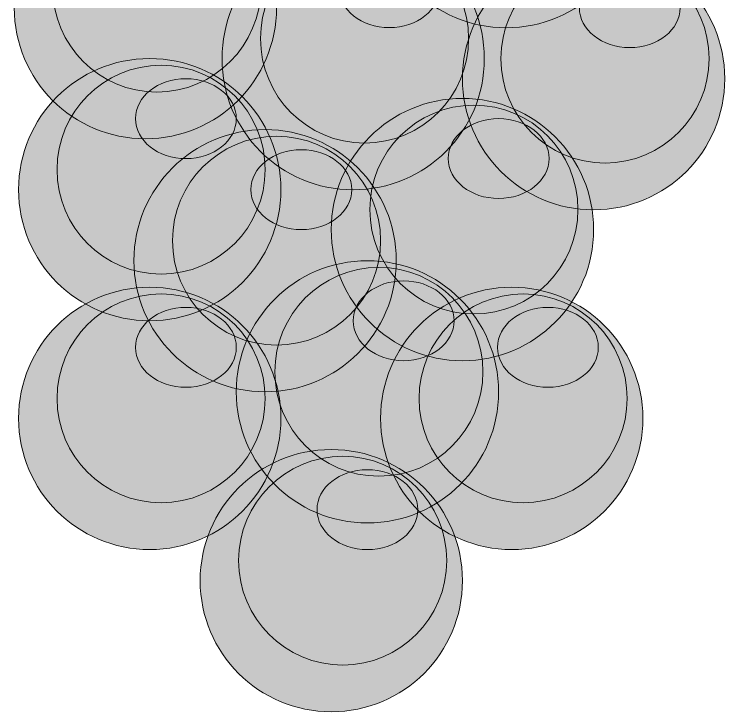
# Model space of a CAD drawing. Header units: inches. Extents: x 4230 to 5957, y -1858 to -103.
# Drawn here: x 5640.6 to 5904.5, y -1210.7 to -951.5 of the extents above; entities that cross this region are included whole.
import ezdxf

# ---------------------------------------------------------------- set-up
doc = ezdxf.new("R2010")
doc.units = ezdxf.units.IN
doc.header["$MEASUREMENT"] = 0
doc.layers.add('Layer 1', color=7, linetype='Continuous')

# ---------------------------------------------------------------- blocks, each defined once
blk = doc.blocks.new('block 194')
at = {"layer": 'Layer 1', "true_color": 0x783a7e}
h = blk.add_hatch(color=217, dxfattribs=at)
h.dxf.hatch_style = 2
edge = h.paths.add_edge_path()
edge.add_spline(control_points=[(5872.056, -907.8286), (5872.056, -934.7393), (5850.2405, -956.5548), (5823.3298, -956.5548), (5796.419, -956.5548), (5774.6036, -934.7393), (5774.6036, -907.8286), (5774.6036, -880.9179), (5796.419, -859.1024), (5823.3298, -859.1024), (5850.2405, -859.1024), (5872.056, -880.9179), (5872.056, -907.8286)], knot_values=[0, 0, 0, 0, 1, 1, 1, 2, 2, 2, 3, 3, 3, 4, 4, 4, 4], degree=3, periodic=1)
at = {"layer": 'Layer 1', "lineweight": 0}
blk.add_open_spline([(5872.056, -907.8286), (5872.056, -934.7393), (5850.2405, -956.5548), (5823.3298, -956.5548), (5796.419, -956.5548), (5774.6036, -934.7393), (5774.6036, -907.8286), (5774.6036, -880.9179), (5796.419, -859.1024), (5823.3298, -859.1024), (5850.2405, -859.1024), (5872.056, -880.9179), (5872.056, -907.8286)], degree=3, knots=[0, 0, 0, 0, 1, 1, 1, 2, 2, 2, 3, 3, 3, 4, 4, 4, 4], dxfattribs=at)
blk = doc.blocks.new('block 195')
at = {"layer": 'Layer 1', "true_color": 0x9f509c}
h = blk.add_hatch(color=215, dxfattribs=at)
h.dxf.hatch_style = 2
edge = h.paths.add_edge_path()
edge.add_spline(control_points=[(5866.2132, -900.3915), (5866.2132, -921.8147), (5848.9073, -939.1817), (5827.5594, -939.1817), (5806.2114, -939.1817), (5788.9055, -921.8147), (5788.9055, -900.3915), (5788.9055, -878.9682), (5806.2114, -861.6012), (5827.5594, -861.6012), (5848.9073, -861.6012), (5866.2132, -878.9682), (5866.2132, -900.3915)], knot_values=[0, 0, 0, 0, 1, 1, 1, 2, 2, 2, 3, 3, 3, 4, 4, 4, 4], degree=3, periodic=1)
at = {"layer": 'Layer 1', "lineweight": 0}
blk.add_open_spline([(5866.2132, -900.3915), (5866.2132, -921.8147), (5848.9073, -939.1817), (5827.5594, -939.1817), (5806.2114, -939.1817), (5788.9055, -921.8147), (5788.9055, -900.3915), (5788.9055, -878.9682), (5806.2114, -861.6012), (5827.5594, -861.6012), (5848.9073, -861.6012), (5866.2132, -878.9682), (5866.2132, -900.3915)], degree=3, knots=[0, 0, 0, 0, 1, 1, 1, 2, 2, 2, 3, 3, 3, 4, 4, 4, 4], dxfattribs=at)
blk = doc.blocks.new('block 196')
at = {"layer": 'Layer 1', "true_color": 0xb074af}
h = blk.add_hatch(color=223, dxfattribs=at)
h.dxf.hatch_style = 2
edge = h.paths.add_edge_path()
edge.add_spline(control_points=[(5855.5015, -881.4353), (5855.5015, -889.6292), (5847.111, -896.2718), (5836.7607, -896.2718), (5826.4104, -896.2718), (5818.0199, -889.6292), (5818.0199, -881.4353), (5818.0199, -873.2413), (5826.4104, -866.5988), (5836.7607, -866.5988), (5847.111, -866.5988), (5855.5015, -873.2413), (5855.5015, -881.4353)], knot_values=[0, 0, 0, 0, 1, 1, 1, 2, 2, 2, 3, 3, 3, 4, 4, 4, 4], degree=3, periodic=1)
at = {"layer": 'Layer 1', "lineweight": 0}
blk.add_open_spline([(5855.5015, -881.4353), (5855.5015, -889.6292), (5847.111, -896.2718), (5836.7607, -896.2718), (5826.4104, -896.2718), (5818.0199, -889.6292), (5818.0199, -881.4353), (5818.0199, -873.2413), (5826.4104, -866.5988), (5836.7607, -866.5988), (5847.111, -866.5988), (5855.5015, -873.2413), (5855.5015, -881.4353)], degree=3, knots=[0, 0, 0, 0, 1, 1, 1, 2, 2, 2, 3, 3, 3, 4, 4, 4, 4], dxfattribs=at)
blk = doc.blocks.new('block 193')
at = {"layer": 'Layer 1'}
for name in ['block 194', 'block 195', 'block 196']:
    blk.add_blockref(name, (0, 0), dxfattribs=at)
blk = doc.blocks.new('block 202')
at = {"layer": 'Layer 1', "true_color": 0x642c85}
h = blk.add_hatch(color=197, dxfattribs=at)
h.dxf.hatch_style = 2
edge = h.paths.add_edge_path()
edge.add_spline(control_points=[(5738.0076, -949.0585), (5738.0076, -975.9692), (5716.1921, -997.7847), (5689.2814, -997.7847), (5662.3707, -997.7847), (5640.5552, -975.9692), (5640.5552, -949.0585), (5640.5552, -922.1477), (5662.3707, -900.3323), (5689.2814, -900.3323), (5716.1921, -900.3323), (5738.0076, -922.1477), (5738.0076, -949.0585)], knot_values=[0, 0, 0, 0, 1, 1, 1, 2, 2, 2, 3, 3, 3, 4, 4, 4, 4], degree=3, periodic=1)
at = {"layer": 'Layer 1', "lineweight": 0}
blk.add_open_spline([(5738.0076, -949.0585), (5738.0076, -975.9692), (5716.1921, -997.7847), (5689.2814, -997.7847), (5662.3707, -997.7847), (5640.5552, -975.9692), (5640.5552, -949.0585), (5640.5552, -922.1477), (5662.3707, -900.3323), (5689.2814, -900.3323), (5716.1921, -900.3323), (5738.0076, -922.1477), (5738.0076, -949.0585)], degree=3, knots=[0, 0, 0, 0, 1, 1, 1, 2, 2, 2, 3, 3, 3, 4, 4, 4, 4], dxfattribs=at)
blk = doc.blocks.new('block 203')
at = {"layer": 'Layer 1', "true_color": 0x82579e}
h = blk.add_hatch(color=205, dxfattribs=at)
h.dxf.hatch_style = 2
edge = h.paths.add_edge_path()
edge.add_spline(control_points=[(5732.1649, -941.6213), (5732.1649, -963.0446), (5714.8589, -980.4115), (5693.511, -980.4115), (5672.163, -980.4115), (5654.8571, -963.0446), (5654.8571, -941.6213), (5654.8571, -920.198), (5672.163, -902.8311), (5693.511, -902.8311), (5714.8589, -902.8311), (5732.1649, -920.198), (5732.1649, -941.6213)], knot_values=[0, 0, 0, 0, 1, 1, 1, 2, 2, 2, 3, 3, 3, 4, 4, 4, 4], degree=3, periodic=1)
at = {"layer": 'Layer 1', "lineweight": 0}
blk.add_open_spline([(5732.1649, -941.6213), (5732.1649, -963.0446), (5714.8589, -980.4115), (5693.511, -980.4115), (5672.163, -980.4115), (5654.8571, -963.0446), (5654.8571, -941.6213), (5654.8571, -920.198), (5672.163, -902.8311), (5693.511, -902.8311), (5714.8589, -902.8311), (5732.1649, -920.198), (5732.1649, -941.6213)], degree=3, knots=[0, 0, 0, 0, 1, 1, 1, 2, 2, 2, 3, 3, 3, 4, 4, 4, 4], dxfattribs=at)
blk = doc.blocks.new('block 204')
at = {"layer": 'Layer 1', "true_color": 0x8969a6}
h = blk.add_hatch(color=205, dxfattribs=at)
h.dxf.hatch_style = 2
edge = h.paths.add_edge_path()
edge.add_spline(control_points=[(5721.4532, -922.6651), (5721.4532, -930.8591), (5713.0626, -937.5016), (5702.7123, -937.5016), (5692.362, -937.5016), (5683.9715, -930.8591), (5683.9715, -922.6651), (5683.9715, -914.4711), (5692.362, -907.8286), (5702.7123, -907.8286), (5713.0626, -907.8286), (5721.4532, -914.4711), (5721.4532, -922.6651)], knot_values=[0, 0, 0, 0, 1, 1, 1, 2, 2, 2, 3, 3, 3, 4, 4, 4, 4], degree=3, periodic=1)
at = {"layer": 'Layer 1', "lineweight": 0}
blk.add_open_spline([(5721.4532, -922.6651), (5721.4532, -930.8591), (5713.0626, -937.5016), (5702.7123, -937.5016), (5692.362, -937.5016), (5683.9715, -930.8591), (5683.9715, -922.6651), (5683.9715, -914.4711), (5692.362, -907.8286), (5702.7123, -907.8286), (5713.0626, -907.8286), (5721.4532, -914.4711), (5721.4532, -922.6651)], degree=3, knots=[0, 0, 0, 0, 1, 1, 1, 2, 2, 2, 3, 3, 3, 4, 4, 4, 4], dxfattribs=at)
blk = doc.blocks.new('block 201')
at = {"layer": 'Layer 1'}
for name in ['block 202', 'block 203', 'block 204']:
    blk.add_blockref(name, (0, 0), dxfattribs=at)
blk = doc.blocks.new('block 206')
at = {"layer": 'Layer 1', "true_color": 0x3c2364}
h = blk.add_hatch(color=199, dxfattribs=at)
h.dxf.hatch_style = 2
edge = h.paths.add_edge_path()
edge.add_spline(control_points=[(5815.2088, -968.0147), (5815.2088, -994.9254), (5793.3933, -1016.7408), (5766.4826, -1016.7408), (5739.5718, -1016.7408), (5717.7564, -994.9254), (5717.7564, -968.0147), (5717.7564, -941.1039), (5739.5718, -919.2885), (5766.4826, -919.2885), (5793.3933, -919.2885), (5815.2088, -941.1039), (5815.2088, -968.0147)], knot_values=[0, 0, 0, 0, 1, 1, 1, 2, 2, 2, 3, 3, 3, 4, 4, 4, 4], degree=3, periodic=1)
at = {"layer": 'Layer 1', "lineweight": 0}
blk.add_open_spline([(5815.2088, -968.0147), (5815.2088, -994.9254), (5793.3933, -1016.7408), (5766.4826, -1016.7408), (5739.5718, -1016.7408), (5717.7564, -994.9254), (5717.7564, -968.0147), (5717.7564, -941.1039), (5739.5718, -919.2885), (5766.4826, -919.2885), (5793.3933, -919.2885), (5815.2088, -941.1039), (5815.2088, -968.0147)], degree=3, knots=[0, 0, 0, 0, 1, 1, 1, 2, 2, 2, 3, 3, 3, 4, 4, 4, 4], dxfattribs=at)
blk = doc.blocks.new('block 207')
at = {"layer": 'Layer 1', "true_color": 0x5b4c7b}
h = blk.add_hatch(color=197, dxfattribs=at)
h.dxf.hatch_style = 2
edge = h.paths.add_edge_path()
edge.add_spline(control_points=[(5809.366, -960.5775), (5809.366, -982.0007), (5792.0601, -999.3677), (5770.7122, -999.3677), (5749.3642, -999.3677), (5732.0583, -982.0007), (5732.0583, -960.5775), (5732.0583, -939.1542), (5749.3642, -921.7872), (5770.7122, -921.7872), (5792.0601, -921.7872), (5809.366, -939.1542), (5809.366, -960.5775)], knot_values=[0, 0, 0, 0, 1, 1, 1, 2, 2, 2, 3, 3, 3, 4, 4, 4, 4], degree=3, periodic=1)
at = {"layer": 'Layer 1', "lineweight": 0}
blk.add_open_spline([(5809.366, -960.5775), (5809.366, -982.0007), (5792.0601, -999.3677), (5770.7122, -999.3677), (5749.3642, -999.3677), (5732.0583, -982.0007), (5732.0583, -960.5775), (5732.0583, -939.1542), (5749.3642, -921.7872), (5770.7122, -921.7872), (5792.0601, -921.7872), (5809.366, -939.1542), (5809.366, -960.5775)], degree=3, knots=[0, 0, 0, 0, 1, 1, 1, 2, 2, 2, 3, 3, 3, 4, 4, 4, 4], dxfattribs=at)
blk = doc.blocks.new('block 208')
at = {"layer": 'Layer 1', "true_color": 0x817397}
h = blk.add_hatch(color=252, dxfattribs=at)
h.dxf.hatch_style = 2
edge = h.paths.add_edge_path()
edge.add_spline(control_points=[(5798.6543, -941.6213), (5798.6543, -949.8153), (5790.2638, -956.4578), (5779.9135, -956.4578), (5769.5632, -956.4578), (5761.1727, -949.8153), (5761.1727, -941.6213), (5761.1727, -933.4273), (5769.5632, -926.7848), (5779.9135, -926.7848), (5790.2638, -926.7848), (5798.6543, -933.4273), (5798.6543, -941.6213)], knot_values=[0, 0, 0, 0, 1, 1, 1, 2, 2, 2, 3, 3, 3, 4, 4, 4, 4], degree=3, periodic=1)
at = {"layer": 'Layer 1', "lineweight": 0}
blk.add_open_spline([(5798.6543, -941.6213), (5798.6543, -949.8153), (5790.2638, -956.4578), (5779.9135, -956.4578), (5769.5632, -956.4578), (5761.1727, -949.8153), (5761.1727, -941.6213), (5761.1727, -933.4273), (5769.5632, -926.7848), (5779.9135, -926.7848), (5790.2638, -926.7848), (5798.6543, -933.4273), (5798.6543, -941.6213)], degree=3, knots=[0, 0, 0, 0, 1, 1, 1, 2, 2, 2, 3, 3, 3, 4, 4, 4, 4], dxfattribs=at)
blk = doc.blocks.new('block 205')
at = {"layer": 'Layer 1'}
for name in ['block 206', 'block 207', 'block 208']:
    blk.add_blockref(name, (0, 0), dxfattribs=at)
blk = doc.blocks.new('block 210')
at = {"layer": 'Layer 1', "true_color": 0x783a7e}
h = blk.add_hatch(color=217, dxfattribs=at)
h.dxf.hatch_style = 2
edge = h.paths.add_edge_path()
edge.add_spline(control_points=[(5904.5401, -975.4518), (5904.5401, -1002.3625), (5882.7246, -1024.178), (5855.8139, -1024.178), (5828.9032, -1024.178), (5807.0877, -1002.3625), (5807.0877, -975.4518), (5807.0877, -948.5411), (5828.9032, -926.7256), (5855.8139, -926.7256), (5882.7246, -926.7256), (5904.5401, -948.5411), (5904.5401, -975.4518)], knot_values=[0, 0, 0, 0, 1, 1, 1, 2, 2, 2, 3, 3, 3, 4, 4, 4, 4], degree=3, periodic=1)
at = {"layer": 'Layer 1', "lineweight": 0}
blk.add_open_spline([(5904.5401, -975.4518), (5904.5401, -1002.3625), (5882.7246, -1024.178), (5855.8139, -1024.178), (5828.9032, -1024.178), (5807.0877, -1002.3625), (5807.0877, -975.4518), (5807.0877, -948.5411), (5828.9032, -926.7256), (5855.8139, -926.7256), (5882.7246, -926.7256), (5904.5401, -948.5411), (5904.5401, -975.4518)], degree=3, knots=[0, 0, 0, 0, 1, 1, 1, 2, 2, 2, 3, 3, 3, 4, 4, 4, 4], dxfattribs=at)
blk = doc.blocks.new('block 211')
at = {"layer": 'Layer 1', "true_color": 0x9f509c}
h = blk.add_hatch(color=215, dxfattribs=at)
h.dxf.hatch_style = 2
edge = h.paths.add_edge_path()
edge.add_spline(control_points=[(5898.6974, -968.0147), (5898.6974, -989.4379), (5881.3914, -1006.8049), (5860.0435, -1006.8049), (5838.6955, -1006.8049), (5821.3896, -989.4379), (5821.3896, -968.0147), (5821.3896, -946.5914), (5838.6955, -929.2244), (5860.0435, -929.2244), (5881.3914, -929.2244), (5898.6974, -946.5914), (5898.6974, -968.0147)], knot_values=[0, 0, 0, 0, 1, 1, 1, 2, 2, 2, 3, 3, 3, 4, 4, 4, 4], degree=3, periodic=1)
at = {"layer": 'Layer 1', "lineweight": 0}
blk.add_open_spline([(5898.6974, -968.0147), (5898.6974, -989.4379), (5881.3914, -1006.8049), (5860.0435, -1006.8049), (5838.6955, -1006.8049), (5821.3896, -989.4379), (5821.3896, -968.0147), (5821.3896, -946.5914), (5838.6955, -929.2244), (5860.0435, -929.2244), (5881.3914, -929.2244), (5898.6974, -946.5914), (5898.6974, -968.0147)], degree=3, knots=[0, 0, 0, 0, 1, 1, 1, 2, 2, 2, 3, 3, 3, 4, 4, 4, 4], dxfattribs=at)
blk = doc.blocks.new('block 212')
at = {"layer": 'Layer 1', "true_color": 0xb074af}
h = blk.add_hatch(color=223, dxfattribs=at)
h.dxf.hatch_style = 2
edge = h.paths.add_edge_path()
edge.add_spline(control_points=[(5887.9857, -949.0585), (5887.9857, -957.2524), (5879.5951, -963.895), (5869.2448, -963.895), (5858.8946, -963.895), (5850.504, -957.2524), (5850.504, -949.0585), (5850.504, -940.8645), (5858.8946, -934.222), (5869.2448, -934.222), (5879.5951, -934.222), (5887.9857, -940.8645), (5887.9857, -949.0585)], knot_values=[0, 0, 0, 0, 1, 1, 1, 2, 2, 2, 3, 3, 3, 4, 4, 4, 4], degree=3, periodic=1)
at = {"layer": 'Layer 1', "lineweight": 0}
blk.add_open_spline([(5887.9857, -949.0585), (5887.9857, -957.2524), (5879.5951, -963.895), (5869.2448, -963.895), (5858.8946, -963.895), (5850.504, -957.2524), (5850.504, -949.0585), (5850.504, -940.8645), (5858.8946, -934.222), (5869.2448, -934.222), (5879.5951, -934.222), (5887.9857, -940.8645), (5887.9857, -949.0585)], degree=3, knots=[0, 0, 0, 0, 1, 1, 1, 2, 2, 2, 3, 3, 3, 4, 4, 4, 4], dxfattribs=at)
blk = doc.blocks.new('block 209')
at = {"layer": 'Layer 1'}
for name in ['block 210', 'block 211', 'block 212']:
    blk.add_blockref(name, (0, 0), dxfattribs=at)
blk = doc.blocks.new('block 214')
at = {"layer": 'Layer 1', "true_color": 0x783a7e}
h = blk.add_hatch(color=217, dxfattribs=at)
h.dxf.hatch_style = 2
edge = h.paths.add_edge_path()
edge.add_spline(control_points=[(5739.6207, -1016.6817), (5739.6207, -1043.5924), (5717.8052, -1065.4079), (5690.8945, -1065.4079), (5663.9838, -1065.4079), (5642.1683, -1043.5924), (5642.1683, -1016.6817), (5642.1683, -989.7709), (5663.9838, -967.9555), (5690.8945, -967.9555), (5717.8052, -967.9555), (5739.6207, -989.7709), (5739.6207, -1016.6817)], knot_values=[0, 0, 0, 0, 1, 1, 1, 2, 2, 2, 3, 3, 3, 4, 4, 4, 4], degree=3, periodic=1)
at = {"layer": 'Layer 1', "lineweight": 0}
blk.add_open_spline([(5739.6207, -1016.6817), (5739.6207, -1043.5924), (5717.8052, -1065.4079), (5690.8945, -1065.4079), (5663.9838, -1065.4079), (5642.1683, -1043.5924), (5642.1683, -1016.6817), (5642.1683, -989.7709), (5663.9838, -967.9555), (5690.8945, -967.9555), (5717.8052, -967.9555), (5739.6207, -989.7709), (5739.6207, -1016.6817)], degree=3, knots=[0, 0, 0, 0, 1, 1, 1, 2, 2, 2, 3, 3, 3, 4, 4, 4, 4], dxfattribs=at)
blk = doc.blocks.new('block 215')
at = {"layer": 'Layer 1', "true_color": 0x9f509c}
h = blk.add_hatch(color=215, dxfattribs=at)
h.dxf.hatch_style = 2
edge = h.paths.add_edge_path()
edge.add_spline(control_points=[(5733.778, -1009.2445), (5733.778, -1030.6678), (5716.4721, -1048.0347), (5695.1241, -1048.0347), (5673.7762, -1048.0347), (5656.4702, -1030.6678), (5656.4702, -1009.2445), (5656.4702, -987.8212), (5673.7762, -970.4543), (5695.1241, -970.4543), (5716.4721, -970.4543), (5733.778, -987.8212), (5733.778, -1009.2445)], knot_values=[0, 0, 0, 0, 1, 1, 1, 2, 2, 2, 3, 3, 3, 4, 4, 4, 4], degree=3, periodic=1)
at = {"layer": 'Layer 1', "lineweight": 0}
blk.add_open_spline([(5733.778, -1009.2445), (5733.778, -1030.6678), (5716.4721, -1048.0347), (5695.1241, -1048.0347), (5673.7762, -1048.0347), (5656.4702, -1030.6678), (5656.4702, -1009.2445), (5656.4702, -987.8212), (5673.7762, -970.4543), (5695.1241, -970.4543), (5716.4721, -970.4543), (5733.778, -987.8212), (5733.778, -1009.2445)], degree=3, knots=[0, 0, 0, 0, 1, 1, 1, 2, 2, 2, 3, 3, 3, 4, 4, 4, 4], dxfattribs=at)
blk = doc.blocks.new('block 216')
at = {"layer": 'Layer 1', "true_color": 0xb074af}
h = blk.add_hatch(color=223, dxfattribs=at)
h.dxf.hatch_style = 2
edge = h.paths.add_edge_path()
edge.add_spline(control_points=[(5723.0663, -990.2883), (5723.0663, -998.4823), (5714.6757, -1005.1248), (5704.3255, -1005.1248), (5693.9752, -1005.1248), (5685.5846, -998.4823), (5685.5846, -990.2883), (5685.5846, -982.0943), (5693.9752, -975.4518), (5704.3255, -975.4518), (5714.6757, -975.4518), (5723.0663, -982.0943), (5723.0663, -990.2883)], knot_values=[0, 0, 0, 0, 1, 1, 1, 2, 2, 2, 3, 3, 3, 4, 4, 4, 4], degree=3, periodic=1)
at = {"layer": 'Layer 1', "lineweight": 0}
blk.add_open_spline([(5723.0663, -990.2883), (5723.0663, -998.4823), (5714.6757, -1005.1248), (5704.3255, -1005.1248), (5693.9752, -1005.1248), (5685.5846, -998.4823), (5685.5846, -990.2883), (5685.5846, -982.0943), (5693.9752, -975.4518), (5704.3255, -975.4518), (5714.6757, -975.4518), (5723.0663, -982.0943), (5723.0663, -990.2883)], degree=3, knots=[0, 0, 0, 0, 1, 1, 1, 2, 2, 2, 3, 3, 3, 4, 4, 4, 4], dxfattribs=at)
blk = doc.blocks.new('block 213')
at = {"layer": 'Layer 1'}
for name in ['block 214', 'block 215', 'block 216']:
    blk.add_blockref(name, (0, 0), dxfattribs=at)
blk = doc.blocks.new('block 218')
at = {"layer": 'Layer 1', "true_color": 0x3c2364}
h = blk.add_hatch(color=199, dxfattribs=at)
h.dxf.hatch_style = 2
edge = h.paths.add_edge_path()
edge.add_spline(control_points=[(5855.8139, -1031.5182), (5855.8139, -1058.4289), (5833.9985, -1080.2443), (5807.0877, -1080.2443), (5780.177, -1080.2443), (5758.3615, -1058.4289), (5758.3615, -1031.5182), (5758.3615, -1004.6074), (5780.177, -982.792), (5807.0877, -982.792), (5833.9985, -982.792), (5855.8139, -1004.6074), (5855.8139, -1031.5182)], knot_values=[0, 0, 0, 0, 1, 1, 1, 2, 2, 2, 3, 3, 3, 4, 4, 4, 4], degree=3, periodic=1)
at = {"layer": 'Layer 1', "lineweight": 0}
blk.add_open_spline([(5855.8139, -1031.5182), (5855.8139, -1058.4289), (5833.9985, -1080.2443), (5807.0877, -1080.2443), (5780.177, -1080.2443), (5758.3615, -1058.4289), (5758.3615, -1031.5182), (5758.3615, -1004.6074), (5780.177, -982.792), (5807.0877, -982.792), (5833.9985, -982.792), (5855.8139, -1004.6074), (5855.8139, -1031.5182)], degree=3, knots=[0, 0, 0, 0, 1, 1, 1, 2, 2, 2, 3, 3, 3, 4, 4, 4, 4], dxfattribs=at)
blk = doc.blocks.new('block 219')
at = {"layer": 'Layer 1', "true_color": 0x5b4c7b}
h = blk.add_hatch(color=197, dxfattribs=at)
h.dxf.hatch_style = 2
edge = h.paths.add_edge_path()
edge.add_spline(control_points=[(5849.9712, -1024.081), (5849.9712, -1045.5043), (5832.6653, -1062.8712), (5811.3173, -1062.8712), (5789.9694, -1062.8712), (5772.6634, -1045.5043), (5772.6634, -1024.081), (5772.6634, -1002.6577), (5789.9694, -985.2908), (5811.3173, -985.2908), (5832.6653, -985.2908), (5849.9712, -1002.6577), (5849.9712, -1024.081)], knot_values=[0, 0, 0, 0, 1, 1, 1, 2, 2, 2, 3, 3, 3, 4, 4, 4, 4], degree=3, periodic=1)
at = {"layer": 'Layer 1', "lineweight": 0}
blk.add_open_spline([(5849.9712, -1024.081), (5849.9712, -1045.5043), (5832.6653, -1062.8712), (5811.3173, -1062.8712), (5789.9694, -1062.8712), (5772.6634, -1045.5043), (5772.6634, -1024.081), (5772.6634, -1002.6577), (5789.9694, -985.2908), (5811.3173, -985.2908), (5832.6653, -985.2908), (5849.9712, -1002.6577), (5849.9712, -1024.081)], degree=3, knots=[0, 0, 0, 0, 1, 1, 1, 2, 2, 2, 3, 3, 3, 4, 4, 4, 4], dxfattribs=at)
blk = doc.blocks.new('block 220')
at = {"layer": 'Layer 1', "true_color": 0x817397}
h = blk.add_hatch(color=252, dxfattribs=at)
h.dxf.hatch_style = 2
edge = h.paths.add_edge_path()
edge.add_spline(control_points=[(5839.2595, -1005.1248), (5839.2595, -1013.3188), (5830.8689, -1019.9613), (5820.5187, -1019.9613), (5810.1684, -1019.9613), (5801.7778, -1013.3188), (5801.7778, -1005.1248), (5801.7778, -996.9308), (5810.1684, -990.2883), (5820.5187, -990.2883), (5830.8689, -990.2883), (5839.2595, -996.9308), (5839.2595, -1005.1248)], knot_values=[0, 0, 0, 0, 1, 1, 1, 2, 2, 2, 3, 3, 3, 4, 4, 4, 4], degree=3, periodic=1)
at = {"layer": 'Layer 1', "lineweight": 0}
blk.add_open_spline([(5839.2595, -1005.1248), (5839.2595, -1013.3188), (5830.8689, -1019.9613), (5820.5187, -1019.9613), (5810.1684, -1019.9613), (5801.7778, -1013.3188), (5801.7778, -1005.1248), (5801.7778, -996.9308), (5810.1684, -990.2883), (5820.5187, -990.2883), (5830.8689, -990.2883), (5839.2595, -996.9308), (5839.2595, -1005.1248)], degree=3, knots=[0, 0, 0, 0, 1, 1, 1, 2, 2, 2, 3, 3, 3, 4, 4, 4, 4], dxfattribs=at)
blk = doc.blocks.new('block 217')
at = {"layer": 'Layer 1'}
for name in ['block 218', 'block 219', 'block 220']:
    blk.add_blockref(name, (0, 0), dxfattribs=at)
blk = doc.blocks.new('block 222')
at = {"layer": 'Layer 1', "true_color": 0x642c85}
h = blk.add_hatch(color=197, dxfattribs=at)
h.dxf.hatch_style = 2
edge = h.paths.add_edge_path()
edge.add_spline(control_points=[(5874.1138, -1101.678), (5874.1138, -1128.5887), (5852.2984, -1150.4041), (5825.3876, -1150.4041), (5798.4769, -1150.4041), (5776.6615, -1128.5887), (5776.6615, -1101.678), (5776.6615, -1074.7672), (5798.4769, -1052.9518), (5825.3876, -1052.9518), (5852.2984, -1052.9518), (5874.1138, -1074.7672), (5874.1138, -1101.678)], knot_values=[0, 0, 0, 0, 1, 1, 1, 2, 2, 2, 3, 3, 3, 4, 4, 4, 4], degree=3, periodic=1)
at = {"layer": 'Layer 1', "lineweight": 0}
blk.add_open_spline([(5874.1138, -1101.678), (5874.1138, -1128.5887), (5852.2984, -1150.4041), (5825.3876, -1150.4041), (5798.4769, -1150.4041), (5776.6615, -1128.5887), (5776.6615, -1101.678), (5776.6615, -1074.7672), (5798.4769, -1052.9518), (5825.3876, -1052.9518), (5852.2984, -1052.9518), (5874.1138, -1074.7672), (5874.1138, -1101.678)], degree=3, knots=[0, 0, 0, 0, 1, 1, 1, 2, 2, 2, 3, 3, 3, 4, 4, 4, 4], dxfattribs=at)
blk = doc.blocks.new('block 223')
at = {"layer": 'Layer 1', "true_color": 0x82579e}
h = blk.add_hatch(color=205, dxfattribs=at)
h.dxf.hatch_style = 2
edge = h.paths.add_edge_path()
edge.add_spline(control_points=[(5868.2711, -1094.2408), (5868.2711, -1115.6641), (5850.9652, -1133.031), (5829.6172, -1133.031), (5808.2693, -1133.031), (5790.9634, -1115.6641), (5790.9634, -1094.2408), (5790.9634, -1072.8175), (5808.2693, -1055.4506), (5829.6172, -1055.4506), (5850.9652, -1055.4506), (5868.2711, -1072.8175), (5868.2711, -1094.2408)], knot_values=[0, 0, 0, 0, 1, 1, 1, 2, 2, 2, 3, 3, 3, 4, 4, 4, 4], degree=3, periodic=1)
at = {"layer": 'Layer 1', "lineweight": 0}
blk.add_open_spline([(5868.2711, -1094.2408), (5868.2711, -1115.6641), (5850.9652, -1133.031), (5829.6172, -1133.031), (5808.2693, -1133.031), (5790.9634, -1115.6641), (5790.9634, -1094.2408), (5790.9634, -1072.8175), (5808.2693, -1055.4506), (5829.6172, -1055.4506), (5850.9652, -1055.4506), (5868.2711, -1072.8175), (5868.2711, -1094.2408)], degree=3, knots=[0, 0, 0, 0, 1, 1, 1, 2, 2, 2, 3, 3, 3, 4, 4, 4, 4], dxfattribs=at)
blk = doc.blocks.new('block 224')
at = {"layer": 'Layer 1', "true_color": 0x8969a6}
h = blk.add_hatch(color=205, dxfattribs=at)
h.dxf.hatch_style = 2
edge = h.paths.add_edge_path()
edge.add_spline(control_points=[(5857.5594, -1075.2846), (5857.5594, -1083.4786), (5849.1689, -1090.1211), (5838.8186, -1090.1211), (5828.4683, -1090.1211), (5820.0777, -1083.4786), (5820.0777, -1075.2846), (5820.0777, -1067.0906), (5828.4683, -1060.4481), (5838.8186, -1060.4481), (5849.1689, -1060.4481), (5857.5594, -1067.0906), (5857.5594, -1075.2846)], knot_values=[0, 0, 0, 0, 1, 1, 1, 2, 2, 2, 3, 3, 3, 4, 4, 4, 4], degree=3, periodic=1)
at = {"layer": 'Layer 1', "lineweight": 0}
blk.add_open_spline([(5857.5594, -1075.2846), (5857.5594, -1083.4786), (5849.1689, -1090.1211), (5838.8186, -1090.1211), (5828.4683, -1090.1211), (5820.0777, -1083.4786), (5820.0777, -1075.2846), (5820.0777, -1067.0906), (5828.4683, -1060.4481), (5838.8186, -1060.4481), (5849.1689, -1060.4481), (5857.5594, -1067.0906), (5857.5594, -1075.2846)], degree=3, knots=[0, 0, 0, 0, 1, 1, 1, 2, 2, 2, 3, 3, 3, 4, 4, 4, 4], dxfattribs=at)
blk = doc.blocks.new('block 221')
at = {"layer": 'Layer 1'}
for name in ['block 222', 'block 223', 'block 224']:
    blk.add_blockref(name, (0, 0), dxfattribs=at)
blk = doc.blocks.new('block 226')
at = {"layer": 'Layer 1', "true_color": 0x642c85}
h = blk.add_hatch(color=197, dxfattribs=at)
h.dxf.hatch_style = 2
edge = h.paths.add_edge_path()
edge.add_spline(control_points=[(5782.5042, -1043.075), (5782.5042, -1069.9857), (5760.6887, -1091.8012), (5733.778, -1091.8012), (5706.8673, -1091.8012), (5685.0518, -1069.9857), (5685.0518, -1043.075), (5685.0518, -1016.1643), (5706.8673, -994.3488), (5733.778, -994.3488), (5760.6887, -994.3488), (5782.5042, -1016.1643), (5782.5042, -1043.075)], knot_values=[0, 0, 0, 0, 1, 1, 1, 2, 2, 2, 3, 3, 3, 4, 4, 4, 4], degree=3, periodic=1)
at = {"layer": 'Layer 1', "lineweight": 0}
blk.add_open_spline([(5782.5042, -1043.075), (5782.5042, -1069.9857), (5760.6887, -1091.8012), (5733.778, -1091.8012), (5706.8673, -1091.8012), (5685.0518, -1069.9857), (5685.0518, -1043.075), (5685.0518, -1016.1643), (5706.8673, -994.3488), (5733.778, -994.3488), (5760.6887, -994.3488), (5782.5042, -1016.1643), (5782.5042, -1043.075)], degree=3, knots=[0, 0, 0, 0, 1, 1, 1, 2, 2, 2, 3, 3, 3, 4, 4, 4, 4], dxfattribs=at)
blk = doc.blocks.new('block 227')
at = {"layer": 'Layer 1', "true_color": 0x82579e}
h = blk.add_hatch(color=205, dxfattribs=at)
h.dxf.hatch_style = 2
edge = h.paths.add_edge_path()
edge.add_spline(control_points=[(5776.6615, -1035.6379), (5776.6615, -1057.0611), (5759.3555, -1074.4281), (5738.0076, -1074.4281), (5716.6596, -1074.4281), (5699.3537, -1057.0611), (5699.3537, -1035.6379), (5699.3537, -1014.2146), (5716.6596, -996.8476), (5738.0076, -996.8476), (5759.3555, -996.8476), (5776.6615, -1014.2146), (5776.6615, -1035.6379)], knot_values=[0, 0, 0, 0, 1, 1, 1, 2, 2, 2, 3, 3, 3, 4, 4, 4, 4], degree=3, periodic=1)
at = {"layer": 'Layer 1', "lineweight": 0}
blk.add_open_spline([(5776.6615, -1035.6379), (5776.6615, -1057.0611), (5759.3555, -1074.4281), (5738.0076, -1074.4281), (5716.6596, -1074.4281), (5699.3537, -1057.0611), (5699.3537, -1035.6379), (5699.3537, -1014.2146), (5716.6596, -996.8476), (5738.0076, -996.8476), (5759.3555, -996.8476), (5776.6615, -1014.2146), (5776.6615, -1035.6379)], degree=3, knots=[0, 0, 0, 0, 1, 1, 1, 2, 2, 2, 3, 3, 3, 4, 4, 4, 4], dxfattribs=at)
blk = doc.blocks.new('block 228')
at = {"layer": 'Layer 1', "true_color": 0x8969a6}
h = blk.add_hatch(color=205, dxfattribs=at)
h.dxf.hatch_style = 2
edge = h.paths.add_edge_path()
edge.add_spline(control_points=[(5765.9498, -1016.6817), (5765.9498, -1024.8756), (5757.5592, -1031.5182), (5747.2089, -1031.5182), (5736.8586, -1031.5182), (5728.4681, -1024.8756), (5728.4681, -1016.6817), (5728.4681, -1008.4877), (5736.8586, -1001.8452), (5747.2089, -1001.8452), (5757.5592, -1001.8452), (5765.9498, -1008.4877), (5765.9498, -1016.6817)], knot_values=[0, 0, 0, 0, 1, 1, 1, 2, 2, 2, 3, 3, 3, 4, 4, 4, 4], degree=3, periodic=1)
at = {"layer": 'Layer 1', "lineweight": 0}
blk.add_open_spline([(5765.9498, -1016.6817), (5765.9498, -1024.8756), (5757.5592, -1031.5182), (5747.2089, -1031.5182), (5736.8586, -1031.5182), (5728.4681, -1024.8756), (5728.4681, -1016.6817), (5728.4681, -1008.4877), (5736.8586, -1001.8452), (5747.2089, -1001.8452), (5757.5592, -1001.8452), (5765.9498, -1008.4877), (5765.9498, -1016.6817)], degree=3, knots=[0, 0, 0, 0, 1, 1, 1, 2, 2, 2, 3, 3, 3, 4, 4, 4, 4], dxfattribs=at)
blk = doc.blocks.new('block 225')
at = {"layer": 'Layer 1'}
for name in ['block 226', 'block 227', 'block 228']:
    blk.add_blockref(name, (0, 0), dxfattribs=at)
blk = doc.blocks.new('block 230')
at = {"layer": 'Layer 1', "true_color": 0x3c2364}
h = blk.add_hatch(color=199, dxfattribs=at)
h.dxf.hatch_style = 2
edge = h.paths.add_edge_path()
edge.add_spline(control_points=[(5807.0877, -1161.961), (5807.0877, -1188.8717), (5785.2723, -1210.6872), (5758.3615, -1210.6872), (5731.4508, -1210.6872), (5709.6354, -1188.8717), (5709.6354, -1161.961), (5709.6354, -1135.0503), (5731.4508, -1113.2348), (5758.3615, -1113.2348), (5785.2723, -1113.2348), (5807.0877, -1135.0503), (5807.0877, -1161.961)], knot_values=[0, 0, 0, 0, 1, 1, 1, 2, 2, 2, 3, 3, 3, 4, 4, 4, 4], degree=3, periodic=1)
at = {"layer": 'Layer 1', "lineweight": 0}
blk.add_open_spline([(5807.0877, -1161.961), (5807.0877, -1188.8717), (5785.2723, -1210.6872), (5758.3615, -1210.6872), (5731.4508, -1210.6872), (5709.6354, -1188.8717), (5709.6354, -1161.961), (5709.6354, -1135.0503), (5731.4508, -1113.2348), (5758.3615, -1113.2348), (5785.2723, -1113.2348), (5807.0877, -1135.0503), (5807.0877, -1161.961)], degree=3, knots=[0, 0, 0, 0, 1, 1, 1, 2, 2, 2, 3, 3, 3, 4, 4, 4, 4], dxfattribs=at)
blk = doc.blocks.new('block 231')
at = {"layer": 'Layer 1', "true_color": 0x5b4c7b}
h = blk.add_hatch(color=197, dxfattribs=at)
h.dxf.hatch_style = 2
edge = h.paths.add_edge_path()
edge.add_spline(control_points=[(5801.245, -1154.5238), (5801.245, -1175.9471), (5783.9391, -1193.3141), (5762.5911, -1193.3141), (5741.2432, -1193.3141), (5723.9373, -1175.9471), (5723.9373, -1154.5238), (5723.9373, -1133.1006), (5741.2432, -1115.7336), (5762.5911, -1115.7336), (5783.9391, -1115.7336), (5801.245, -1133.1006), (5801.245, -1154.5238)], knot_values=[0, 0, 0, 0, 1, 1, 1, 2, 2, 2, 3, 3, 3, 4, 4, 4, 4], degree=3, periodic=1)
at = {"layer": 'Layer 1', "lineweight": 0}
blk.add_open_spline([(5801.245, -1154.5238), (5801.245, -1175.9471), (5783.9391, -1193.3141), (5762.5911, -1193.3141), (5741.2432, -1193.3141), (5723.9373, -1175.9471), (5723.9373, -1154.5238), (5723.9373, -1133.1006), (5741.2432, -1115.7336), (5762.5911, -1115.7336), (5783.9391, -1115.7336), (5801.245, -1133.1006), (5801.245, -1154.5238)], degree=3, knots=[0, 0, 0, 0, 1, 1, 1, 2, 2, 2, 3, 3, 3, 4, 4, 4, 4], dxfattribs=at)
blk = doc.blocks.new('block 232')
at = {"layer": 'Layer 1', "true_color": 0x817397}
h = blk.add_hatch(color=252, dxfattribs=at)
h.dxf.hatch_style = 2
edge = h.paths.add_edge_path()
edge.add_spline(control_points=[(5790.5333, -1135.5676), (5790.5333, -1143.7616), (5782.1428, -1150.4041), (5771.7925, -1150.4041), (5761.4422, -1150.4041), (5753.0516, -1143.7616), (5753.0516, -1135.5676), (5753.0516, -1127.3737), (5761.4422, -1120.7311), (5771.7925, -1120.7311), (5782.1428, -1120.7311), (5790.5333, -1127.3737), (5790.5333, -1135.5676)], knot_values=[0, 0, 0, 0, 1, 1, 1, 2, 2, 2, 3, 3, 3, 4, 4, 4, 4], degree=3, periodic=1)
at = {"layer": 'Layer 1', "lineweight": 0}
blk.add_open_spline([(5790.5333, -1135.5676), (5790.5333, -1143.7616), (5782.1428, -1150.4041), (5771.7925, -1150.4041), (5761.4422, -1150.4041), (5753.0516, -1143.7616), (5753.0516, -1135.5676), (5753.0516, -1127.3737), (5761.4422, -1120.7311), (5771.7925, -1120.7311), (5782.1428, -1120.7311), (5790.5333, -1127.3737), (5790.5333, -1135.5676)], degree=3, knots=[0, 0, 0, 0, 1, 1, 1, 2, 2, 2, 3, 3, 3, 4, 4, 4, 4], dxfattribs=at)
blk = doc.blocks.new('block 229')
at = {"layer": 'Layer 1'}
for name in ['block 230', 'block 231', 'block 232']:
    blk.add_blockref(name, (0, 0), dxfattribs=at)
blk = doc.blocks.new('block 234')
at = {"layer": 'Layer 1', "true_color": 0x783a7e}
h = blk.add_hatch(color=217, dxfattribs=at)
h.dxf.hatch_style = 2
edge = h.paths.add_edge_path()
edge.add_spline(control_points=[(5739.6207, -1101.678), (5739.6207, -1128.5887), (5717.8052, -1150.4041), (5690.8945, -1150.4041), (5663.9838, -1150.4041), (5642.1683, -1128.5887), (5642.1683, -1101.678), (5642.1683, -1074.7672), (5663.9838, -1052.9518), (5690.8945, -1052.9518), (5717.8052, -1052.9518), (5739.6207, -1074.7672), (5739.6207, -1101.678)], knot_values=[0, 0, 0, 0, 1, 1, 1, 2, 2, 2, 3, 3, 3, 4, 4, 4, 4], degree=3, periodic=1)
at = {"layer": 'Layer 1', "lineweight": 0}
blk.add_open_spline([(5739.6207, -1101.678), (5739.6207, -1128.5887), (5717.8052, -1150.4041), (5690.8945, -1150.4041), (5663.9838, -1150.4041), (5642.1683, -1128.5887), (5642.1683, -1101.678), (5642.1683, -1074.7672), (5663.9838, -1052.9518), (5690.8945, -1052.9518), (5717.8052, -1052.9518), (5739.6207, -1074.7672), (5739.6207, -1101.678)], degree=3, knots=[0, 0, 0, 0, 1, 1, 1, 2, 2, 2, 3, 3, 3, 4, 4, 4, 4], dxfattribs=at)
blk = doc.blocks.new('block 235')
at = {"layer": 'Layer 1', "true_color": 0x9f509c}
h = blk.add_hatch(color=215, dxfattribs=at)
h.dxf.hatch_style = 2
edge = h.paths.add_edge_path()
edge.add_spline(control_points=[(5733.778, -1094.2408), (5733.778, -1115.6641), (5716.4721, -1133.031), (5695.1241, -1133.031), (5673.7762, -1133.031), (5656.4702, -1115.6641), (5656.4702, -1094.2408), (5656.4702, -1072.8175), (5673.7762, -1055.4506), (5695.1241, -1055.4506), (5716.4721, -1055.4506), (5733.778, -1072.8175), (5733.778, -1094.2408)], knot_values=[0, 0, 0, 0, 1, 1, 1, 2, 2, 2, 3, 3, 3, 4, 4, 4, 4], degree=3, periodic=1)
at = {"layer": 'Layer 1', "lineweight": 0}
blk.add_open_spline([(5733.778, -1094.2408), (5733.778, -1115.6641), (5716.4721, -1133.031), (5695.1241, -1133.031), (5673.7762, -1133.031), (5656.4702, -1115.6641), (5656.4702, -1094.2408), (5656.4702, -1072.8175), (5673.7762, -1055.4506), (5695.1241, -1055.4506), (5716.4721, -1055.4506), (5733.778, -1072.8175), (5733.778, -1094.2408)], degree=3, knots=[0, 0, 0, 0, 1, 1, 1, 2, 2, 2, 3, 3, 3, 4, 4, 4, 4], dxfattribs=at)
blk = doc.blocks.new('block 236')
at = {"layer": 'Layer 1', "true_color": 0xb074af}
h = blk.add_hatch(color=223, dxfattribs=at)
h.dxf.hatch_style = 2
edge = h.paths.add_edge_path()
edge.add_spline(control_points=[(5723.0663, -1075.2846), (5723.0663, -1083.4786), (5714.6757, -1090.1211), (5704.3255, -1090.1211), (5693.9752, -1090.1211), (5685.5846, -1083.4786), (5685.5846, -1075.2846), (5685.5846, -1067.0906), (5693.9752, -1060.4481), (5704.3255, -1060.4481), (5714.6757, -1060.4481), (5723.0663, -1067.0906), (5723.0663, -1075.2846)], knot_values=[0, 0, 0, 0, 1, 1, 1, 2, 2, 2, 3, 3, 3, 4, 4, 4, 4], degree=3, periodic=1)
at = {"layer": 'Layer 1', "lineweight": 0}
blk.add_open_spline([(5723.0663, -1075.2846), (5723.0663, -1083.4786), (5714.6757, -1090.1211), (5704.3255, -1090.1211), (5693.9752, -1090.1211), (5685.5846, -1083.4786), (5685.5846, -1075.2846), (5685.5846, -1067.0906), (5693.9752, -1060.4481), (5704.3255, -1060.4481), (5714.6757, -1060.4481), (5723.0663, -1067.0906), (5723.0663, -1075.2846)], degree=3, knots=[0, 0, 0, 0, 1, 1, 1, 2, 2, 2, 3, 3, 3, 4, 4, 4, 4], dxfattribs=at)
blk = doc.blocks.new('block 233')
at = {"layer": 'Layer 1'}
for name in ['block 234', 'block 235', 'block 236']:
    blk.add_blockref(name, (0, 0), dxfattribs=at)
blk = doc.blocks.new('block 238')
at = {"layer": 'Layer 1', "true_color": 0x783a7e}
h = blk.add_hatch(color=217, dxfattribs=at)
h.dxf.hatch_style = 2
edge = h.paths.add_edge_path()
edge.add_spline(control_points=[(5820.5187, -1091.8012), (5820.5187, -1118.7119), (5798.7032, -1140.5274), (5771.7925, -1140.5274), (5744.8817, -1140.5274), (5723.0663, -1118.7119), (5723.0663, -1091.8012), (5723.0663, -1064.8905), (5744.8817, -1043.075), (5771.7925, -1043.075), (5798.7032, -1043.075), (5820.5187, -1064.8905), (5820.5187, -1091.8012)], knot_values=[0, 0, 0, 0, 1, 1, 1, 2, 2, 2, 3, 3, 3, 4, 4, 4, 4], degree=3, periodic=1)
at = {"layer": 'Layer 1', "lineweight": 0}
blk.add_open_spline([(5820.5187, -1091.8012), (5820.5187, -1118.7119), (5798.7032, -1140.5274), (5771.7925, -1140.5274), (5744.8817, -1140.5274), (5723.0663, -1118.7119), (5723.0663, -1091.8012), (5723.0663, -1064.8905), (5744.8817, -1043.075), (5771.7925, -1043.075), (5798.7032, -1043.075), (5820.5187, -1064.8905), (5820.5187, -1091.8012)], degree=3, knots=[0, 0, 0, 0, 1, 1, 1, 2, 2, 2, 3, 3, 3, 4, 4, 4, 4], dxfattribs=at)
blk = doc.blocks.new('block 239')
at = {"layer": 'Layer 1', "true_color": 0x9f509c}
h = blk.add_hatch(color=215, dxfattribs=at)
h.dxf.hatch_style = 2
edge = h.paths.add_edge_path()
edge.add_spline(control_points=[(5814.6759, -1084.364), (5814.6759, -1105.7873), (5797.37, -1123.1543), (5776.0221, -1123.1543), (5754.6741, -1123.1543), (5737.3682, -1105.7873), (5737.3682, -1084.364), (5737.3682, -1062.9408), (5754.6741, -1045.5738), (5776.0221, -1045.5738), (5797.37, -1045.5738), (5814.6759, -1062.9408), (5814.6759, -1084.364)], knot_values=[0, 0, 0, 0, 1, 1, 1, 2, 2, 2, 3, 3, 3, 4, 4, 4, 4], degree=3, periodic=1)
at = {"layer": 'Layer 1', "lineweight": 0}
blk.add_open_spline([(5814.6759, -1084.364), (5814.6759, -1105.7873), (5797.37, -1123.1543), (5776.0221, -1123.1543), (5754.6741, -1123.1543), (5737.3682, -1105.7873), (5737.3682, -1084.364), (5737.3682, -1062.9408), (5754.6741, -1045.5738), (5776.0221, -1045.5738), (5797.37, -1045.5738), (5814.6759, -1062.9408), (5814.6759, -1084.364)], degree=3, knots=[0, 0, 0, 0, 1, 1, 1, 2, 2, 2, 3, 3, 3, 4, 4, 4, 4], dxfattribs=at)
blk = doc.blocks.new('block 240')
at = {"layer": 'Layer 1', "true_color": 0xb074af}
h = blk.add_hatch(color=223, dxfattribs=at)
h.dxf.hatch_style = 2
edge = h.paths.add_edge_path()
edge.add_spline(control_points=[(5803.9643, -1065.4078), (5803.9643, -1073.6018), (5795.5737, -1080.2443), (5785.2234, -1080.2443), (5774.8731, -1080.2443), (5766.4826, -1073.6018), (5766.4826, -1065.4078), (5766.4826, -1057.2139), (5774.8731, -1050.5713), (5785.2234, -1050.5713), (5795.5737, -1050.5713), (5803.9643, -1057.2139), (5803.9643, -1065.4078)], knot_values=[0, 0, 0, 0, 1, 1, 1, 2, 2, 2, 3, 3, 3, 4, 4, 4, 4], degree=3, periodic=1)
at = {"layer": 'Layer 1', "lineweight": 0}
blk.add_open_spline([(5803.9643, -1065.4078), (5803.9643, -1073.6018), (5795.5737, -1080.2443), (5785.2234, -1080.2443), (5774.8731, -1080.2443), (5766.4826, -1073.6018), (5766.4826, -1065.4078), (5766.4826, -1057.2139), (5774.8731, -1050.5713), (5785.2234, -1050.5713), (5795.5737, -1050.5713), (5803.9643, -1057.2139), (5803.9643, -1065.4078)], degree=3, knots=[0, 0, 0, 0, 1, 1, 1, 2, 2, 2, 3, 3, 3, 4, 4, 4, 4], dxfattribs=at)
blk = doc.blocks.new('block 237')
at = {"layer": 'Layer 1'}
for name in ['block 238', 'block 239', 'block 240']:
    blk.add_blockref(name, (0, 0), dxfattribs=at)
blk = doc.blocks.new('block 180')
at = {"layer": 'Layer 1'}
for name in ['block 193', 'block 201', 'block 205', 'block 209', 'block 213', 'block 217', 'block 225', 'block 237', 'block 233', 'block 221', 'block 229']:
    blk.add_blockref(name, (0, 0), dxfattribs=at)
blk = doc.blocks.new('block 178')
at = {"layer": 'Layer 1'}
blk.add_blockref('block 180', (0, 0), dxfattribs=at)

msp = doc.modelspace()

# ---------------------------------------------------------------- block references
at = {"layer": 'Layer 1'}
msp.add_blockref('block 178', (0, 0), dxfattribs=at)

doc.saveas('drawing.dxf')
